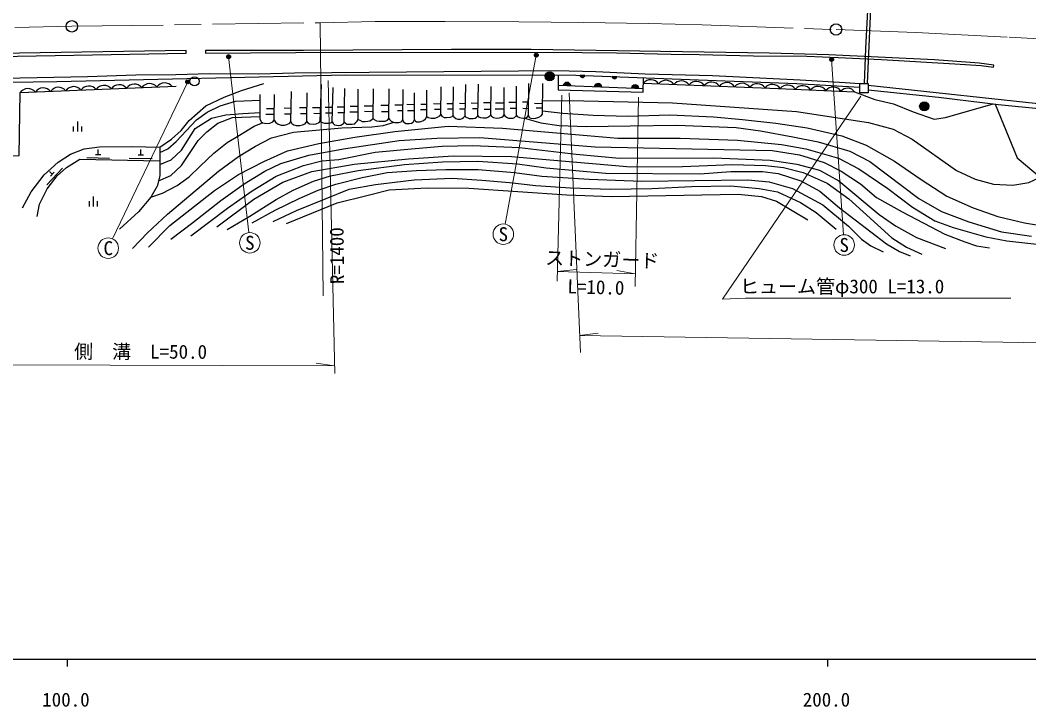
# Model space of a CAD drawing. Units: millimetres at full size, sheet at 1:1000; details may follow other scales. Extents: x 40000 to 680000, y 20000 to 380000.
# Drawn here: x 161828 to 294450, y 198715 to 289031 of the extents above; entities that cross this region are included whole.
import ezdxf
from ezdxf.enums import TextEntityAlignment as Align

# ---------------------------------------------------------------- set-up
doc = ezdxf.new("R2010")
doc.units = ezdxf.units.MM
doc.header["$LTSCALE"] = 1000
doc.linetypes.add('CHAIN', pattern=[18.5, 12, -1.5, 3.5, -1.5])
for name, color, linetype, lineweight in [('M-BGD', 7, 'Continuous', 25), ('M-BGD-HTXT', 7, 'Continuous', 13), ('M-BMK', 2, 'CHAIN', 13), ('M-BMK-SRVR', 3, 'Continuous', 25), ('M-STR-HTXT', 7, 'Continuous', 13), ('M-STR-STRC', 7, 'Continuous', 25), ('M-TTL-BAND', 7, 'Continuous', 25)]:
    doc.layers.add(name, color=color, linetype=linetype, lineweight=lineweight)
doc.styles.add('ＭＳ ゴシック', font='')
doc.styles.get('ＭＳ ゴシック').set_extended_font_data('MS Gothic')

msp = doc.modelspace()

# ---------------------------------------------------------------- hatches: boundary and pattern name
at = {"layer": 'M-BGD'}
for points in [[(230846, 281656, -1), (232046, 281656, -0.41421), (231446, 281056, -0.41421)], [(236065, 281743), (235440, 281766, 0.84072)], [(240298, 281582), (239673, 281606, 0.84072)], [(233242, 280462, -0.82183), (234232, 280424)], [(237320, 280308, -0.82183), (238310, 280270)], [(242195, 280123, -0.82183), (243185, 280086)], [(281297, 277711, -0.41421), (280697, 277111, -0.41421), (280097, 277711, -1)]]:
    msp.add_hatch(color=256, dxfattribs=at).paths.add_polyline_path(points)
at = {"layer": 'M-STR-STRC'}
for points in [[(189454, 284345, -1), (189015, 284106, -0.41421), (189115, 284445, -0.41421)], [(229912, 284549, -1), (229473, 284310, -0.41421), (229573, 284649, -0.41421)], [(268743, 283972, -1), (268304, 283732, -0.41421), (268404, 284072, -0.41421)], [(184072, 281045, -1), (183632, 280806, -0.41421), (183732, 281145, -0.41421)]]:
    msp.add_hatch(color=256, dxfattribs=at).paths.add_polyline_path(points)

# ---------------------------------------------------------------- linework, layer by layer
at = {"layer": 'M-BGD'}
for p, q in [((236065, 281743), (235440, 281766)), ((240298, 281582), (239673, 281606)), ((201291, 275761), (201433, 280586)), ((202857, 275640), (202963, 280188)), ((204429, 275666), (204497, 280029)), ((206286, 275985), (206288, 279954)), ((208255, 276109), (208290, 279991)), ((210290, 276116), (210366, 279991)), ((212124, 275914), (212189, 279931)), ((217150, 276612), (217194, 280267)), ((218759, 276484), (218811, 280253)), ((220351, 276447), (220405, 280585)), ((221985, 276454), (222097, 280598)), ((223715, 276599), (223749, 280303)), ((225463, 276599), (225479, 280179)), ((227070, 276502), (227107, 280369)), ((228674, 276491), (228724, 280686)), ((230485, 276664), (230564, 280694)), ((232551, 280488), (243749, 280064)), ((233242, 280462), (234232, 280424)), ((237320, 280308), (238310, 280270)), ((242195, 280123), (243185, 280086)), ((193372, 275961), (193366, 279271)), ((195233, 275872), (195261, 279244)), ((197425, 275694), (197492, 279654)), ((199515, 275691), (199543, 279492)), ((213656, 275945), (213690, 279494)), ((215294, 276349), (215315, 279817)), ((194197, 277425), (195246, 277416)), ((196522, 277491), (197455, 277475)), ((198569, 277544), (199529, 277537)), ((200244, 277558), (201343, 277525)), ((201948, 277606), (202902, 277583)), ((203497, 277653), (204460, 277638)), ((205224, 277737), (206287, 277736)), ((207071, 277784), (208270, 277773)), ((209269, 277855), (210324, 277835)), ((211080, 277891), (212156, 277874)), ((212664, 277963), (213675, 277953)), ((214451, 277284), (215299, 277279)), ((214511, 277998), (215304, 277993)), ((216171, 278058), (217167, 278047)), ((216302, 277332), (217159, 277322)), ((217922, 278082), (218781, 278070)), ((218018, 277368), (218771, 277357)), ((219578, 278094), (220373, 278084)), ((219614, 277380), (220363, 277370)), ((221127, 278142), (222030, 278117)), ((221318, 277415), (222010, 277397)), ((222752, 278201), (223729, 278192)), ((222835, 277344), (223721, 277336)), ((224277, 277380), (225467, 277374)), ((224348, 278177), (225470, 278173)), ((226088, 278249), (227087, 278239)), ((226242, 277463), (227079, 277455)), ((227898, 278308), (228696, 278299)), ((227922, 277439), (228685, 277430)), ((229435, 278110), (230513, 278089)), ((229691, 277505), (230501, 277489)), ((194143, 276668), (195239, 276658)), ((196562, 276721), (197442, 276706)), ((198689, 276774), (199523, 276768)), ((200430, 276800), (201321, 276774)), ((201995, 276844), (202885, 276823)), ((203604, 276903), (204448, 276890)), ((205153, 276986), (206286, 276986)), ((207106, 277046), (208263, 277036)), ((209340, 277034), (210308, 277015)), ((211437, 277153), (212144, 277141)), ((212759, 277165), (213667, 277156)), ((168859, 274368), (168859, 275065)), ((169393, 274368), (169393, 275696)), ((169926, 274368), (169926, 275065)), ((172086, 271370), (172100, 272017)), ((177690, 271310), (177705, 272039)), ((170577, 270952), (173576, 270888)), ((171736, 271377), (172436, 271362)), ((176180, 270892), (179180, 270828)), ((177340, 271318), (178040, 271303)), ((165339, 267380), (167395, 269565)), ((166039, 268781), (165696, 269105)), ((165799, 268526), (166279, 269036)), ((171477, 264530), (171477, 265859)), ((170944, 264530), (170944, 265227)), ((172011, 264530), (172011, 265227))]:
    msp.add_line(p, q, dxfattribs=at)
for points in [[(272853, 280707), (273022, 285302), (273296, 290294), (273406, 293576), (273743, 293567), (273177, 280707)], [(505174, 293201), (457374, 284836), (442217, 281921), (434388, 280170), (421449, 277053), (413532, 275349), (409130, 274502), (402895, 273846), (397536, 273545), (388419, 273544), (360659, 275550), (351483, 276059), (343499, 276742), (321276, 276892), (312954, 276963), (307458, 277236), (298517, 277728), (273314, 280437)], [(107463, 280172), (131181, 280660), (138608, 280563), (166666, 280947), (204657, 281823), (234887, 281787), (253334, 281089), (263934, 280707), (272213, 280228)], [(151599, 281269), (155164, 281306), (170693, 281634), (177021, 281824), (182306, 281898), (186735, 281997), (193157, 281984), (197919, 282095), (232238, 282406), (237517, 282281), (243987, 281960), (252866, 281765), (264380, 281191), (270314, 280829), (272213, 280707)], [(232551, 281790), (232551, 279871), (243730, 279551), (243801, 281450)], [(154331, 271189), (161675, 271228), (161830, 279496), (182357, 280346)], [(180202, 272344), (181709, 273387), (182985, 274508), (184029, 275821), (186232, 277748), (188629, 278912), (190948, 279801), (193847, 280690)], [(243774, 280731), (261502, 280062), (271535, 279595)], [(273314, 279864), (282582, 278907), (290457, 277923), (301944, 276814), (307017, 276717), (314399, 276416), (338563, 276479), (352399, 275510), (366522, 274359), (389096, 272989)], [(271535, 279595), (274185, 278611), (276668, 278043), (279228, 276983), (282022, 276026), (283496, 276207), (289741, 278013)], [(180201, 271612), (181256, 272115), (182338, 273080), (185014, 275934), (186397, 276944), (188137, 277755), (190147, 278374), (193368, 278489)], [(230521, 278481), (235937, 278428), (247602, 278143), (263884, 277029), (273348, 275588), (276616, 274702), (279125, 273383), (284951, 269262), (287401, 268110), (289821, 267460), (292330, 267331), (294451, 267693), (295925, 268391)], [(290031, 277977), (292905, 270931), (295925, 268391)], [(180028, 267882), (181642, 268599), (183034, 269912), (185216, 273184), (186358, 274355), (187827, 275476), (189760, 276210), (193371, 276360)], [(180201, 270028), (181681, 270646), (183034, 271921), (184852, 274798), (186971, 276163), (188871, 276596), (191113, 276751), (193370, 276906)], [(193372, 275961), (193518, 275654), (193711, 275526), (194233, 275421), (194670, 275476), (195050, 275649), (195233, 275872), (195400, 275623), (195755, 275370), (196126, 275238), (196577, 275228), (196902, 275324), (197283, 275497), (197425, 275694), (197546, 275451), (197815, 275258), (198125, 275162), (198617, 275157), (198929, 275252), (199318, 275405), (199515, 275691), (199630, 275506), (199891, 275392), (200349, 275366), (200725, 275417), (201126, 275576), (201291, 275761), (201463, 275595), (201826, 275468), (202138, 275468), (202482, 275494), (202762, 275570), (202857, 275640), (202965, 275456), (203174, 275283), (203418, 275205), (203683, 275181), (203973, 275226), (204213, 275336), (204393, 275503), (204429, 275666), (204556, 275507), (204780, 275368), (205004, 275344), (205489, 275356), (205813, 275414), (205963, 275567), (206136, 275737), (206286, 275985), (206485, 275858), (206792, 275724), (207196, 275721), (207529, 275747), (207801, 275809), (208010, 275904), (208255, 276109), (208382, 275959), (208698, 275812), (209051, 275741), (209520, 275734), (209824, 275763), (210127, 275884), (210290, 276116), (210391, 275949), (210588, 275763), (210776, 275648), (211106, 275588), (211601, 275575), (211931, 275648), (212060, 275776), (212124, 275914), (212206, 275717), (212348, 275556), (212555, 275433), (213032, 275428), (213278, 275483), (213502, 275630), (213656, 275945), (213758, 275769), (213957, 275663), (214393, 275655), (214639, 275736), (214870, 275846), (215144, 276055), (215294, 276349), (215454, 276210), (215851, 276133), (216330, 276159), (216702, 276282), (216985, 276432), (217150, 276612), (217259, 276406), (217573, 276241), (217893, 276226), (218414, 276257), (218640, 276358), (218759, 276484), (218865, 276299), (219119, 276104), (219380, 276012), (219724, 276012), (219955, 276117), (220133, 276223), (220351, 276447), (220431, 276292), (220691, 276177), (220883, 276114), (221404, 276102), (221645, 276143), (221840, 276259), (221985, 276454), (222072, 276321), (222353, 276209), (222697, 276164), (223149, 276193), (223412, 276313), (223611, 276487), (223715, 276599), (223810, 276392), (224075, 276230), (224456, 276143), (224867, 276168), (225153, 276276), (225339, 276417), (225463, 276599), (225570, 276433), (225758, 276259), (226039, 276160), (226338, 276127), (226639, 276128), (226835, 276217), (227070, 276502), (227186, 276350), (227461, 276231), (227718, 276185), (228006, 276131), (228289, 276149), (228466, 276216), (228674, 276491), (228761, 276243), (228973, 276145), (229290, 276098), (229633, 276149), (230043, 276270), (230339, 276438), (230485, 276664)], [(228156, 276140), (230273, 275536), (232704, 275174), (236247, 275045), (242015, 275148), (248119, 275200), (255972, 274914), (259174, 274473), (263416, 273698), (266752, 273026), (270916, 271785), (273535, 270462), (279983, 265555), (282956, 263863), (286576, 262519), (290875, 261173), (294780, 260630)], [(230494, 277114), (233197, 276799), (237180, 276541), (241680, 276386), (247267, 276567), (252983, 276308), (256797, 275970), (261194, 275479), (265307, 274859), (269859, 273825), (273073, 272606), (276798, 270486), (280289, 268056), (283677, 265885), (287143, 264360), (290357, 263220), (293900, 262393), (297030, 261850)], [(176578, 258978), (178550, 261065), (181178, 263499), (187905, 269178), (190533, 271110), (192775, 272462), (194863, 273544), (197762, 274317), (204102, 274858), (208045, 275012), (209552, 275167), (210997, 275608)], [(178704, 259171), (181526, 262031), (187378, 266638), (190533, 268715), (193858, 270453), (196989, 271844), (201087, 272810), (205841, 273660), (211099, 274394), (218096, 275090), (225247, 274819), (236394, 273870), (240416, 273509), (248612, 273509), (256131, 273239), (261930, 272659), (265138, 272118), (269429, 270882), (272096, 269491), (275923, 266902), (279141, 264424), (282079, 262647), (284522, 261757), (288812, 260521), (291567, 260011), (300188, 259045)], [(179003, 265737), (180521, 266281), (182454, 267285), (184039, 268406), (185508, 269835), (187286, 271535), (189064, 272926), (190688, 273892), (192582, 275090), (193780, 275553)], [(181649, 260241), (184536, 262411), (188190, 265296), (191261, 267519), (194015, 269186), (196080, 270192), (199791, 271255), (204319, 272128), (211653, 273213), (216615, 273505), (222281, 273611), (237434, 272390), (260699, 271901), (264302, 271335), (267558, 270303), (269794, 269160), (272336, 267519), (274427, 265719), (277790, 263840), (283404, 260903), (286052, 259871), (287561, 259342), (289282, 259103)], [(162149, 264346), (163270, 266433), (164971, 268674), (166826, 270374), (168450, 271417), (170228, 272112), (172277, 272383), (176490, 272421), (180202, 272344)], [(180201, 272344), (180202, 268558), (179854, 267206), (179003, 265737), (177380, 263806), (174867, 261526)], [(184271, 260667), (189090, 264319), (192347, 266595), (195471, 268527), (199099, 269903), (201508, 270538), (203733, 270697), (208484, 271654), (213754, 272130), (217328, 272474), (221326, 272554), (227503, 272289), (234917, 271389), (240621, 270860), (253040, 270922), (260437, 270620), (263959, 270091), (266924, 269323), (269466, 267894), (274775, 263464), (276913, 261990), (279693, 260455), (283506, 258999)], [(164043, 263187), (164391, 264849), (165357, 266858), (166710, 268558), (167909, 269640), (169681, 270753), (180163, 270528)], [(187690, 261858), (192562, 265483), (196349, 267706), (200161, 269109), (205722, 270088), (212871, 270776), (218765, 271178), (226417, 271098), (242111, 269739), (248910, 269773), (255477, 270038), (259846, 269905), (262212, 269639), (264780, 269004), (267931, 267575), (270765, 265537), (276449, 260392), (278364, 259186), (280376, 258260)], [(189041, 261488), (192033, 263261), (195502, 265457), (197726, 266675), (200400, 267839), (202651, 268554), (206252, 269268), (212342, 270036), (217346, 270380), (222007, 270485), (227235, 270142), (230995, 269612), (238775, 268900), (251188, 268826), (255267, 269136), (259450, 269136), (261489, 268872), (264455, 267892), (266955, 266539), (269577, 264369), (275716, 259627), (277467, 258600), (278844, 258044)], [(192348, 262360), (195367, 264027), (198491, 265588), (201007, 266673), (203337, 267467), (206805, 268341), (210062, 268976), (213928, 269240), (217794, 269399), (222043, 269373), (226809, 269002), (230436, 268526), (236632, 268102), (243555, 267863), (257491, 268013), (260298, 267757), (263396, 266884), (267368, 264740), (270739, 261931), (272434, 260237), (273678, 259337), (275294, 258570)], [(195103, 262567), (198175, 263996), (202041, 265584), (205086, 266802), (208555, 267410), (213612, 268019), (218628, 268231), (222547, 267993), (226148, 267675), (229617, 267278), (234198, 266961), (239441, 266802), (244883, 266881), (250099, 267172), (255210, 267225), (258996, 266881), (261393, 266454), (264438, 265051), (266477, 263728), (269125, 261558)], [(196850, 262275), (203529, 264984), (207389, 265954), (210354, 266721), (215332, 266986), (220824, 266934), (233699, 266076), (239558, 265849), (256224, 266136), (259295, 265822), (261255, 265240), (265412, 262752)]]:
    msp.add_lwpolyline(points, dxfattribs=at)
for points in [[(186199, 285043), (186182, 284697), (198035, 284784), (231196, 284801), (240237, 284715), (247418, 284559), (251087, 284524), (258243, 284352), (265251, 284300), (269365, 284142), (275076, 283848), (284721, 283295), (288202, 283088), (289811, 282828), (289828, 283122), (287942, 283382), (282041, 283797), (268153, 284476), (260326, 284697), (229037, 285174), (218545, 285181), (199101, 285061)], [(158919, 284662), (158993, 284243), (183669, 284711), (183669, 285032)], [(272213, 280707), (273314, 280707), (273314, 279464), (272213, 279464)]]:
    msp.add_lwpolyline(points, close=True, dxfattribs=at)
for centre in [(184751, 280994), (231446, 281656), (280697, 277711)]:
    msp.add_circle(centre, 600, dxfattribs=at)
for centre, radius, start, end in [((235755, 281809), 318, 187.72431, 347.94204), ((239988, 281649), 318, 187.72431, 347.94204), ((244745, 279944), 1250, 34.70692, 140.96712), ((162860, 278788), 1250, 39.24111, 145.50132), ((164859, 278871), 1250, 39.24111, 145.50132), ((166857, 278953), 1250, 39.24111, 145.50132), ((168855, 279036), 1250, 39.24111, 145.50132), ((170853, 279119), 1250, 39.24111, 145.50132), ((172852, 279202), 1250, 39.24111, 145.50132), ((174850, 279284), 1250, 39.24111, 145.50132), ((176848, 279367), 1250, 39.24111, 145.50132), ((178847, 279450), 1250, 39.24111, 145.50132), ((180845, 279533), 1250, 39.24111, 145.50132), ((233733, 280345), 505, 9.00408, 166.66227), ((237811, 280191), 505, 9.00408, 166.66227), ((242686, 280007), 505, 9.00408, 166.66227), ((246744, 279869), 1250, 34.70684, 140.96704), ((248742, 279793), 1250, 34.70684, 140.96704), ((250741, 279718), 1250, 34.70684, 140.96704), ((252740, 279642), 1250, 34.70684, 140.96704), ((254738, 279567), 1250, 34.70684, 140.96704), ((256737, 279491), 1250, 34.70684, 140.96704), ((258735, 279416), 1250, 34.70684, 140.96704), ((260733, 279339), 1250, 34.64008, 140.90029), ((262725, 279254), 1250, 34.2118, 140.472), ((264723, 279161), 1250, 34.20949, 140.4697), ((266721, 279068), 1250, 34.2095, 140.46971), ((268719, 278975), 1250, 34.2095, 140.46971), ((270613, 278968), 1115, 34.2095, 140.46971)]:
    msp.add_arc(centre, radius, start, end, dxfattribs=at)
at = {"layer": 'M-BGD-HTXT'}
for p, q in [((189234, 284225), (191873, 261087)), ((229693, 284430), (225598, 262207)), ((268523, 283852), (270079, 260807)), ((183852, 280925), (173989, 260262))]:
    msp.add_line(p, q, dxfattribs=at)
for centre in [(225354, 260879), (173408, 259043), (192026, 259746), (270170, 259460)]:
    msp.add_circle(centre, 1350, dxfattribs=at)
at = {"layer": 'M-BMK'}
msp.add_lwpolyline([(68645, 285942), (168616, 288221), (201294, 288691), (208486, 288853), (217696, 288840), (227402, 288804), (235915, 288704), (244378, 288574), (251479, 288418), (269101, 287800), (279608, 287392), (291861, 286802), (300000, 286310), (308246, 285773), (324049, 284647), (348149, 282939), (368895, 281675), (377973, 281497), (385740, 281599), (393297, 281955), (402712, 282668), (410262, 283550)], dxfattribs=at)
at = {"layer": 'M-BMK-SRVR'}
for centre in [(168616, 288221), (269101, 287800)]:
    msp.add_circle(centre, 750, dxfattribs=at)
at = {"layer": 'M-STR-HTXT'}
for p, q in [((201682, 252766), (201294, 288691)), ((203200, 242575), (202317, 281079)), ((232446, 254715), (233027, 279159)), ((235483, 245330), (233999, 279474)), ((243113, 278892), (242676, 254014)), ((272374, 279052), (254187, 252356)), ((232476, 255968), (234916, 256240)), ((232476, 255968), (242706, 255676)), ((242706, 255676), (240285, 256087)), ((254187, 252356), (257197, 252456)), ((257197, 252456), (292070, 252456)), ((235386, 247547), (237823, 247851)), ((152022, 243722), (203177, 243575)), ((203177, 243575), (200747, 243924))]:
    msp.add_line(p, q, dxfattribs=at)
msp.add_lwpolyline([(570335, 276645), (484968, 259830), (462560, 256140), (449841, 254280), (442064, 253266), (429432, 251743), (420676, 250677), (410321, 249331), (401292, 248187), (396021, 247528), (391050, 246970), (384498, 246525), (379279, 246191), (371942, 245841), (357771, 245622), (235386, 247547)], dxfattribs=at)
at = {"layer": 'M-STR-STRC'}
for centre in [(189234, 284225), (229693, 284430), (268523, 283852), (183852, 280925)]:
    msp.add_circle(centre, 250, dxfattribs=at)
at = {"layer": 'M-TTL-BAND'}
for p, q in [((40000, 205000), (579000, 205000)), ((168000, 205000), (168000, 204000)), ((268000, 205000), (268000, 204000))]:
    msp.add_line(p, q, dxfattribs=at)

# ---------------------------------------------------------------- texts
at = {"layer": 'M-BGD-HTXT', "style": 'ＭＳ ゴシック'}
for s, p in [('S', (225354, 260879)), ('C', (173408, 259043)), ('S', (192026, 259746)), ('S', (270170, 259460))]:
    msp.add_text(s, height=1833, dxfattribs=at).set_placement(p, align=Align.MIDDLE_CENTER)
at = {"layer": 'M-STR-HTXT', "style": 'ＭＳ ゴシック'}
for s, rotation, p in [('R=1400', 90.628, (204939, 258069)), ('ストンガード', 358.364, (238319, 256119)), ('L=10.0', 358.364, (237489, 252455)), ('側\u3000溝\u3000L=50.0', 359.835, (177656, 243969))]:
    msp.add_text(s, height=1833, rotation=rotation, dxfattribs=at).set_placement(p, align=Align.BOTTOM_CENTER)
msp.add_text('ヒューム管φ300 L=13.0', height=1833, dxfattribs=at).set_placement((256462, 252549), align=Align.BOTTOM_LEFT)
at = {"layer": 'M-TTL-BAND', "style": 'ＭＳ ゴシック'}
for s, p in [('100.0', (167844, 198195)), ('200.0', (267844, 198195))]:
    msp.add_text(s, height=1833, dxfattribs=at).set_placement(p, align=Align.BOTTOM_CENTER)

doc.saveas('drawing.dxf')
